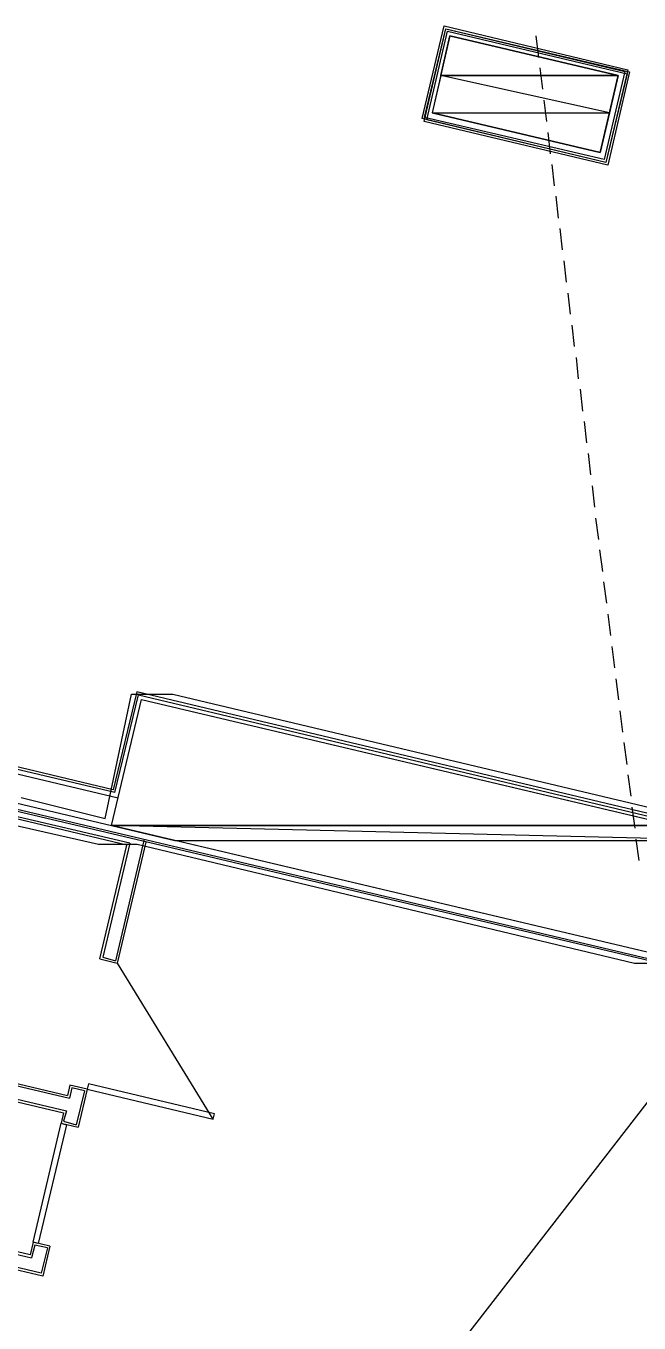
# Model space of a CAD drawing. Header units: feet. Extents: x -84 to 198, y -22 to 181.
# Drawn here: x 119.47 to 133.67, y 97.84 to 127.88 of the extents above; entities that cross this region are included whole.
import ezdxf

# ---------------------------------------------------------------- set-up
doc = ezdxf.new("R2010")
doc.units = ezdxf.units.FT
for name, color, linetype in [('A-AREA-COMUN', 252, 'CONTINUOUS'), ('A-AREA-UNIDAD', 30, 'CONTINUOUS'), ('A-LINEA', 7, 'CONTINUOUS'), ('A-MURO-CONCRETO', 8, 'CONTINUOUS')]:
    doc.layers.add(name, color=color, linetype=linetype)

msp = doc.modelspace()

# ---------------------------------------------------------------- linework, layer by layer
at = {"layer": 'A-AREA-COMUN'}
msp.add_lwpolyline([(135.36, 106.1689), (133.568, 106.1689), (122.048, 108.9244), (121.152, 108.9244), (118.8, 109.4578)], dxfattribs=at)
at = {"layer": 'A-AREA-UNIDAD'}
msp.add_lwpolyline([(119.36, 110.0089), (121.312, 109.5289), (121.92, 112.4089), (122.88, 112.4089), (135.808, 109.3333)], dxfattribs=at)
at = {"layer": 'A-LINEA'}
for p, q in [((131.28, 127.6578), (131.3467, 127.1511)), ((131.3733, 126.9111), (131.44, 126.4178)), ((131.4667, 126.1644), (131.5333, 125.6711)), ((131.56, 125.4178), (131.6133, 124.9244)), ((131.6533, 124.6711), (131.7067, 124.1778)), ((131.7467, 123.9378), (131.8, 123.4311)), ((131.84, 123.1911), (131.8933, 122.6978)), ((131.9333, 122.4444), (131.9867, 121.9511)), ((132.0267, 121.6978), (132.08, 121.2044)), ((132.12, 120.9511), (132.1733, 120.4578)), ((132.2133, 120.2044), (132.2667, 119.7111)), ((132.3067, 119.4711), (132.36, 118.9644)), ((132.4, 118.7244), (132.4533, 118.2311)), ((132.4933, 117.9778), (132.5467, 117.4844)), ((132.5867, 117.2311), (132.64, 116.7378)), ((132.6667, 116.4844), (132.7333, 115.9911)), ((132.76, 115.7511), (132.8267, 115.2444)), ((132.8533, 115.0044), (132.92, 114.5111)), ((132.9467, 114.2578), (133.0133, 113.7644)), ((133.04, 113.5111), (133.1067, 113.0178)), ((133.1333, 112.7644), (133.2, 112.2711)), ((122.04, 112.4578), (121.4933, 110.1911)), ((137.4933, 108.7778), (122.04, 112.4578)), ((114.04, 111.8044), (121.6133, 110.0044)), ((114.04, 111.8044), (121.6133, 110.0044)), ((121.5333, 110.1244), (114.2267, 111.8578)), ((121.4933, 110.1911), (114.2933, 111.8978)), ((133.2267, 112.0178), (133.2933, 111.5244)), ((133.32, 111.2844), (133.3867, 110.7778)), ((113.88, 111.1511), (121.4533, 109.3644)), ((113.88, 111.1511), (121.4533, 109.3644)), ((133.4133, 110.5378), (133.48, 110.0444)), ((121.88, 108.9511), (116.5467, 110.2044)), ((134.3067, 106.1778), (118.4, 109.9378)), ((134.3467, 106.1244), (118.44, 109.8844)), ((133.5067, 109.7911), (133.5733, 109.2978)), ((121.88, 108.9511), (121.2533, 106.3111)), ((122.2133, 109.0444), (121.5467, 106.2311)), ((122.2533, 108.9778), (121.5867, 106.1778)), ((133.6, 109.0444), (133.6667, 108.5511)), ((124.6928, 91.1125), (138.3191, 108.6919)), ((124.6928, 91.1125), (138.3191, 108.6919)), ((121.1867, 106.2711), (121.5867, 106.1778)), ((121.2533, 106.3111), (121.5467, 106.2311)), ((123.8129, 102.562), (121.5922, 106.177)), ((110.6, 105.3778), (120.48, 103.0444)), ((110.6667, 105.4178), (120.44, 103.1111)), ((119.8667, 98.9244), (94.1867, 105.0044)), ((119.8267, 98.9911), (94.2533, 105.0444)), ((110.5333, 105.0844), (120.4133, 102.7511)), ((110.5733, 105.0178), (120.3467, 102.7111)), ((120.4933, 103.3511), (120.44, 103.1111)), ((120.5333, 103.2844), (120.48, 103.0444)), ((120.8933, 103.2578), (120.4933, 103.3511)), ((120.8267, 103.2178), (120.5333, 103.2844)), ((120.8267, 103.2178), (120.64, 102.4311)), ((120.8933, 103.2578), (120.68, 102.3778)), ((120.3467, 102.7111), (120.2933, 102.4711)), ((120.2933, 102.4711), (120.68, 102.3778)), ((120.4133, 102.7511), (120.3467, 102.5111)), ((120.3467, 102.5111), (120.64, 102.4311)), ((109.72, 101.6844), (119.6, 99.3511)), ((119.68, 99.6444), (119.6, 99.3511)), ((120.0267, 99.6178), (119.64, 99.7111)), ((119.9733, 99.5778), (119.68, 99.6444)), ((119.9733, 99.5778), (119.8267, 98.9911)), ((120.0267, 99.6178), (119.8667, 98.9244))]:
    msp.add_line(p, q, dxfattribs=at)
for points in [[(129.16, 127.8844), (133.4133, 126.8711), (132.9067, 124.7244), (128.6533, 125.7378), (129.16, 127.8844)], [(129.2, 127.8178), (133.4533, 126.8178), (132.9467, 124.6578), (128.6933, 125.6711), (129.2, 127.8178)], [(129.2, 127.8178), (133.3467, 126.8311), (132.8667, 124.7911), (128.7067, 125.7644), (129.2, 127.8178)], [(129.24, 127.7644), (133.4, 126.7778), (132.9067, 124.7244), (128.76, 125.7111), (129.24, 127.7644)], [(132.7733, 124.9511), (133.1867, 126.7378), (129.2933, 127.6578), (128.88, 125.8711), (132.7733, 124.9511)], [(132.7733, 124.9511), (133.1867, 126.7378), (129.2933, 127.6578), (128.88, 125.8711), (132.7733, 124.9511)], [(132.7733, 124.9511), (133.1867, 126.7378), (129.2933, 127.6578), (128.88, 125.8711), (132.7733, 124.9511)], [(132.7733, 124.9511), (133.1867, 126.7378), (129.2933, 127.6578), (128.88, 125.8711), (132.7733, 124.9511)], [(121.5333, 110.1244), (122.08, 112.3911), (137.4933, 108.7244)], [(121.4533, 109.3644), (122.1467, 112.2844), (135.96, 109.0178), (135.2667, 106.0978), (121.4533, 109.3644)], [(121.4533, 109.3644), (122.1467, 112.2844), (135.96, 109.0178), (135.2667, 106.0978), (121.4533, 109.3644)], [(121.1867, 106.2711), (121.8133, 108.9111), (116.5867, 110.1511)], [(120.8933, 103.2578), (123.8133, 102.5644), (123.84, 102.6844), (120.92, 103.3778), (120.8933, 103.2578)], [(120.4133, 102.4311), (119.76, 99.6844), (119.64, 99.7111), (120.2933, 102.4711), (120.4133, 102.4311)], [(119.64, 99.7111), (119.5733, 99.4178), (109.7867, 101.7244)]]:
    msp.add_lwpolyline(points, dxfattribs=at)
at = {"layer": 'A-MURO-CONCRETO'}
for points in [[(129.2933, 127.6578), (133.1867, 126.7378), (129.08, 126.7378), (129.2933, 127.6578), (129.2933, 127.6578)], [(129.2933, 127.6578), (133.1867, 126.7378), (129.08, 126.7378), (129.2933, 127.6578), (129.2933, 127.6578)], [(129.2933, 127.6578), (133.1867, 126.7378), (129.08, 126.7378), (129.2933, 127.6578), (129.2933, 127.6578)], [(129.2933, 127.6578), (133.1867, 126.7378), (129.08, 126.7378), (129.2933, 127.6578), (129.2933, 127.6578)], [(129.08, 126.7378), (128.88, 125.8711), (132.9867, 125.8711), (129.08, 126.7378)], [(129.08, 126.7378), (128.88, 125.8711), (132.9867, 125.8711), (129.08, 126.7378)], [(129.08, 126.7378), (128.88, 125.8711), (132.9867, 125.8711), (129.08, 126.7378)], [(129.08, 126.7378), (128.88, 125.8711), (132.9867, 125.8711), (129.08, 126.7378)], [(129.08, 126.7378), (133.1867, 126.7378), (132.9867, 125.8711), (129.08, 126.7378), (129.08, 126.7378)], [(129.08, 126.7378), (133.1867, 126.7378), (132.9867, 125.8711), (129.08, 126.7378), (129.08, 126.7378)], [(129.08, 126.7378), (133.1867, 126.7378), (132.9867, 125.8711), (129.08, 126.7378), (129.08, 126.7378)], [(129.08, 126.7378), (133.1867, 126.7378), (132.9867, 125.8711), (129.08, 126.7378), (129.08, 126.7378)], [(128.88, 125.8711), (132.9867, 125.8711), (132.7733, 124.9511), (128.88, 125.8711), (128.88, 125.8711)], [(128.88, 125.8711), (132.9867, 125.8711), (132.7733, 124.9511), (128.88, 125.8711), (128.88, 125.8711)], [(128.88, 125.8711), (132.9867, 125.8711), (132.7733, 124.9511), (128.88, 125.8711), (128.88, 125.8711)], [(128.88, 125.8711), (132.9867, 125.8711), (132.7733, 124.9511), (128.88, 125.8711), (128.88, 125.8711)], [(122.1467, 112.2844), (134.4933, 109.3644), (121.4533, 109.3644), (122.1467, 112.2844), (122.1467, 112.2844)], [(122.1467, 112.2844), (134.4933, 109.3644), (121.4533, 109.3644), (122.1467, 112.2844), (122.1467, 112.2844)], [(121.4533, 109.3644), (122.92, 109.0178), (135.96, 109.0178), (121.4533, 109.3644)], [(121.4533, 109.3644), (134.4933, 109.3644), (135.96, 109.0178), (121.4533, 109.3644), (121.4533, 109.3644)], [(121.4533, 109.3644), (122.92, 109.0178), (135.96, 109.0178), (121.4533, 109.3644)], [(121.4533, 109.3644), (134.4933, 109.3644), (135.96, 109.0178), (121.4533, 109.3644), (121.4533, 109.3644)], [(122.92, 109.0178), (135.96, 109.0178), (135.2667, 106.0978), (122.92, 109.0178), (122.92, 109.0178)], [(122.92, 109.0178), (135.96, 109.0178), (135.2667, 106.0978), (122.92, 109.0178), (122.92, 109.0178)]]:
    msp.add_lwpolyline(points, dxfattribs=at)

doc.saveas('drawing.dxf')
